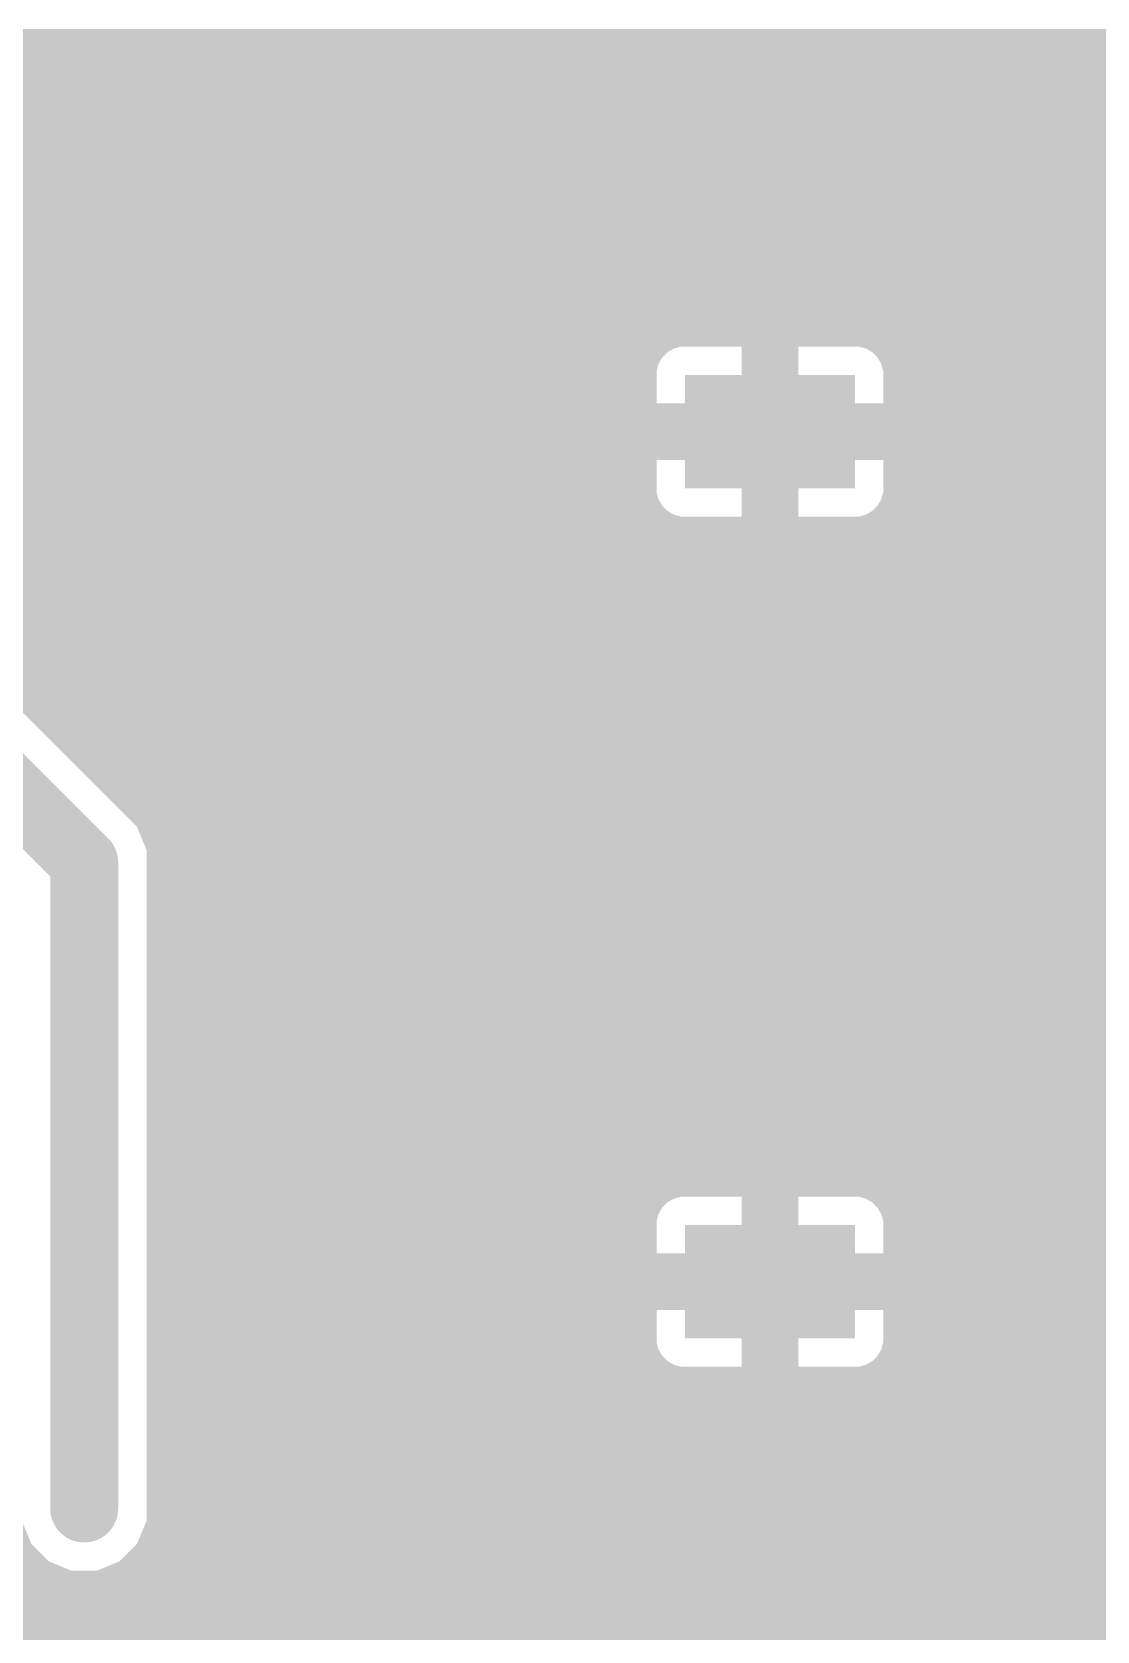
# Model space of a CAD drawing. Extents: x 0 to 81, y 1 to 51.1.
# Drawn here: x 13.71 to 23.25, y 15.36 to 29.69 of the extents above; entities that cross this region are included whole.
import ezdxf

# ---------------------------------------------------------------- set-up
doc = ezdxf.new("R2010")
doc.units = 0
doc.layers.add('16', color=175, linetype='CONTINUOUS')
doc.layers.add('18', color=82, linetype='CONTINUOUS')

# ---------------------------------------------------------------- blocks, each defined once
blk = doc.blocks.new('RECT')
blk.add_solid([(-0.5, -0.5), (0.5, -0.5), (-0.5, 0.5), (0.5, 0.5)])
blk = doc.blocks.new('ROUNDV')
at = {"const_width": 0.5}
blk.add_lwpolyline([(0, -0.25, 1), (0, 0.25, 1), (0, -0.25)], format="xyb", dxfattribs=at)

msp = doc.modelspace()

# ---------------------------------------------------------------- linework, layer by layer
at = {"layer": '16'}
for points, const_width in [([(1.3208, 29.5656), (30.7835, 29.5656)], 0.3048), ([(7.559, 29.2608), (30.4787, 29.2608)], 0.3048), ([(7.7171, 28.956), (30.1739, 28.956)], 0.3048), ([(8.3115, 28.6512), (27.6454, 28.6512)], 0.3048), ([(8.5683, 28.3464), (27.4873, 28.3464)], 0.3048), ([(8.636, 28.0416), (27.4873, 28.0416)], 0.3048), ([(8.5683, 27.7368), (27.6454, 27.7368)], 0.3048), ([(8.3116, 27.432), (42.2148, 27.432)], 0.3048), ([(14.1732, 27.432), (14.1732, 27.2796)], 0.3048), ([(14.1732, 27.2796), (13.8684, 26.9748)], 0.3048), ([(6.2407, 27.1272), (42.2559, 27.1272)], 0.3048), ([(19.3085, 26.9444), (19.2328, 26.8687)], 0.3048), ([(19.4011, 26.9979), (19.3085, 26.9444)], 0.3048), ([(19.5045, 27.0256), (19.4011, 26.9979)], 0.3048), ([(20.2184, 27.0256), (19.5045, 27.0256)], 0.3048), ([(20.2184, 26.2128), (20.2184, 27.0256)], 0.3048), ([(21.1355, 27.0256), (20.4216, 27.0256)], 0.3048), ([(20.4216, 27.0256), (20.4216, 26.2128)], 0.3048), ([(21.2389, 26.9979), (21.1355, 27.0256)], 0.3048), ([(21.3315, 26.9444), (21.2389, 26.9979)], 0.3048), ([(21.4072, 26.8687), (21.3315, 26.9444)], 0.3048), ([(5.9359, 26.8224), (19.2061, 26.8224)], 0.3048), ([(19.2328, 26.8687), (19.1793, 26.7761)], 0.3048), ([(20.2184, 26.8224), (20.4216, 26.8224)], 0.3048), ([(21.4607, 26.7761), (21.4072, 26.8687)], 0.3048), ([(21.4339, 26.8224), (29.843, 26.8224)], 0.3048), ([(19.1793, 26.7761), (19.1516, 26.6727)], 0.3048), ([(19.1516, 26.6727), (19.1516, 26.2128)], 0.3048), ([(21.4884, 26.6727), (21.4607, 26.7761)], 0.3048), ([(21.4884, 26.2128), (21.4884, 26.6727)], 0.3048), ([(5.6311, 26.5176), (19.1516, 26.5176)], 0.3048), ([(20.2184, 26.5176), (20.4216, 26.5176)], 0.3048), ([(21.4884, 26.5176), (29.6177, 26.5176)], 0.3048), ([(5.3263, 26.2128), (19.1516, 26.2128)], 0.3048), ([(19.1516, 26.2128), (20.2184, 26.2128)], 0.3048), ([(20.4216, 26.2128), (20.2184, 26.2128)], 0.3048), ([(20.2184, 26.2128), (20.2184, 26.0096)], 0.3048), ([(20.4216, 26.0096), (20.4216, 26.2128)], 0.3048), ([(20.4216, 26.2128), (21.4884, 26.2128)], 0.3048), ([(21.4884, 26.2128), (29.5656, 26.2128)], 0.3048), ([(20.2184, 26.0096), (19.1516, 26.0096)], 0.3048), ([(19.1516, 26.0096), (19.1516, 25.5497)], 0.3048), ([(20.2184, 25.1968), (20.2184, 26.0096)], 0.3048), ([(20.2184, 26.0096), (20.4216, 26.0096)], 0.3048), ([(21.4884, 26.0096), (20.4216, 26.0096)], 0.3048), ([(20.4216, 26.0096), (20.4216, 25.1968)], 0.3048), ([(21.4884, 25.5497), (21.4884, 26.0096)], 0.3048), ([(7.9146, 25.908), (19.1516, 25.908)], 0.3048), ([(20.2184, 25.908), (20.4216, 25.908)], 0.3048), ([(21.4884, 25.908), (29.6488, 25.908)], 0.3048), ([(8.0264, 25.6032), (19.1516, 25.6032)], 0.3048), ([(19.1516, 25.5497), (19.1793, 25.4463)], 0.3048), ([(20.2184, 25.6032), (20.4216, 25.6032)], 0.3048), ([(21.4607, 25.4463), (21.4884, 25.5497)], 0.3048), ([(21.4884, 25.6032), (29.9808, 25.6032)], 0.3048), ([(19.1793, 25.4463), (19.2328, 25.3537)], 0.3048), ([(21.4072, 25.3537), (21.4607, 25.4463)], 0.3048), ([(8.0008, 25.2984), (19.2881, 25.2984)], 0.3048), ([(19.2328, 25.3537), (19.3085, 25.278)], 0.3048), ([(19.3085, 25.278), (19.4011, 25.2245)], 0.3048), ([(19.4011, 25.2245), (19.5045, 25.1968)], 0.3048), ([(20.2184, 25.2984), (20.4216, 25.2984)], 0.3048), ([(21.1355, 25.1968), (21.2389, 25.2245)], 0.3048), ([(21.2389, 25.2245), (21.3315, 25.278)], 0.3048), ([(21.3315, 25.278), (21.4072, 25.3537)], 0.3048), ([(21.3519, 25.2984), (30.1752, 25.2984)], 0.3048), ([(19.5045, 25.1968), (20.2184, 25.1968)], 0.3048), ([(20.4216, 25.1968), (21.1355, 25.1968)], 0.3048), ([(7.813, 24.9936), (30.3246, 24.9936)], 0.3048), ([(3.8023, 24.6888), (30.988, 24.6888)], 0.3048), ([(3.7084, 24.384), (31.0291, 24.384)], 0.3048), ([(3.6227, 24.0792), (30.5865, 24.0792)], 0.3048), ([(14.7761, 22.6533), (13.5093, 23.9201)], 0.3048), ([(13.655, 23.7744), (30.0912, 23.7744)], 0.3048), ([(14.1732, 22.2504), (13.1064, 23.3172)], 0.6096), ([(13.9598, 23.4696), (29.5959, 23.4696)], 0.3048), ([(14.2646, 23.1648), (29.0087, 23.1648)], 0.3048), ([(14.5694, 22.86), (28.673, 22.86)], 0.3048), ([(14.8844, 22.3919), (14.7761, 22.6533)], 0.3048), ([(14.8167, 22.5552), (28.5544, 22.5552)], 0.3048), ([(14.1732, 20.4216), (14.1732, 22.2504)], 0.6096), ([(14.8844, 16.3177), (14.8844, 22.3919)], 0.3048), ([(14.8844, 22.2504), (28.5544, 22.2504)], 0.3048), ([(14.8844, 21.9456), (28.673, 21.9456)], 0.3048), ([(14.1732, 21.4884), (14.1732, 20.4216)], 0.6096), ([(14.8844, 21.6408), (29.0087, 21.6408)], 0.3048), ([(14.8844, 21.336), (30.5816, 21.336)], 0.3048), ([(14.8844, 21.0312), (30.6493, 21.0312)], 0.3048), ([(14.8844, 20.7264), (30.906, 20.7264)], 0.3048), ([(14.1732, 20.4216), (14.1732, 16.4592)], 0.6096), ([(14.8844, 20.4216), (31.2928, 20.4216)], 0.3048), ([(14.8844, 20.1168), (30.9954, 20.1168)], 0.3048), ([(14.8844, 19.812), (30.8249, 19.812)], 0.3048), ([(14.8844, 19.5072), (30.8116, 19.5072)], 0.3048), ([(19.4011, 19.3779), (19.3085, 19.3244)], 0.3048), ([(19.5045, 19.4056), (19.4011, 19.3779)], 0.3048), ([(20.2184, 19.4056), (19.5045, 19.4056)], 0.3048), ([(20.2184, 18.5928), (20.2184, 19.4056)], 0.3048), ([(21.1355, 19.4056), (20.4216, 19.4056)], 0.3048), ([(20.4216, 19.4056), (20.4216, 18.5928)], 0.3048), ([(21.2389, 19.3779), (21.1355, 19.4056)], 0.3048), ([(21.3315, 19.3244), (21.2389, 19.3779)], 0.3048), ([(14.8844, 19.2024), (19.2061, 19.2024)], 0.3048), ([(19.2328, 19.2487), (19.1793, 19.1561)], 0.3048), ([(19.3085, 19.3244), (19.2328, 19.2487)], 0.3048), ([(20.2184, 19.2024), (20.4216, 19.2024)], 0.3048), ([(21.4072, 19.2487), (21.3315, 19.3244)], 0.3048), ([(21.4607, 19.1561), (21.4072, 19.2487)], 0.3048), ([(21.4339, 19.2024), (30.0838, 19.2024)], 0.3048), ([(19.1793, 19.1561), (19.1516, 19.0527)], 0.3048), ([(19.1516, 19.0527), (19.1516, 18.5928)], 0.3048), ([(21.4884, 19.0527), (21.4607, 19.1561)], 0.3048), ([(21.4884, 18.5928), (21.4884, 19.0527)], 0.3048), ([(14.8844, 18.8976), (19.1516, 18.8976)], 0.3048), ([(20.2184, 18.8976), (20.4216, 18.8976)], 0.3048), ([(21.4884, 18.8976), (29.972, 18.8976)], 0.3048), ([(14.8844, 18.5928), (19.1516, 18.5928)], 0.3048), ([(19.1516, 18.5928), (20.2184, 18.5928)], 0.3048), ([(20.4216, 18.5928), (20.2184, 18.5928)], 0.3048), ([(20.2184, 18.5928), (20.2184, 18.3896)], 0.3048), ([(20.4216, 18.3896), (20.4216, 18.5928)], 0.3048), ([(20.4216, 18.5928), (21.4884, 18.5928)], 0.3048), ([(21.4884, 18.5928), (29.9976, 18.5928)], 0.3048), ([(20.2184, 18.3896), (19.1516, 18.3896)], 0.3048), ([(19.1516, 18.3896), (19.1516, 17.9297)], 0.3048), ([(20.2184, 17.5768), (20.2184, 18.3896)], 0.3048), ([(20.2184, 18.3896), (20.4216, 18.3896)], 0.3048), ([(21.4884, 18.3896), (20.4216, 18.3896)], 0.3048), ([(20.4216, 18.3896), (20.4216, 17.5768)], 0.3048), ([(21.4884, 17.9297), (21.4884, 18.3896)], 0.3048), ([(14.8844, 18.288), (19.1516, 18.288)], 0.3048), ([(20.2184, 18.288), (20.4216, 18.288)], 0.3048), ([(21.4884, 18.288), (30.1854, 18.288)], 0.3048), ([(14.8844, 17.9832), (19.1516, 17.9832)], 0.3048), ([(19.1516, 17.9297), (19.1793, 17.8263)], 0.3048), ([(20.2184, 17.9832), (20.4216, 17.9832)], 0.3048), ([(21.4607, 17.8263), (21.4884, 17.9297)], 0.3048), ([(21.4884, 17.9832), (45.8318, 17.9832)], 0.3048), ([(19.1793, 17.8263), (19.2328, 17.7337)], 0.3048), ([(21.4072, 17.7337), (21.4607, 17.8263)], 0.3048), ([(14.8844, 17.6784), (19.2881, 17.6784)], 0.3048), ([(19.2328, 17.7337), (19.3085, 17.658)], 0.3048), ([(19.3085, 17.658), (19.4011, 17.6045)], 0.3048), ([(20.2184, 17.6784), (20.4216, 17.6784)], 0.3048), ([(21.2389, 17.6045), (21.3315, 17.658)], 0.3048), ([(21.3315, 17.658), (21.4072, 17.7337)], 0.3048), ([(21.3519, 17.6784), (45.72, 17.6784)], 0.3048), ([(19.4011, 17.6045), (19.5045, 17.5768)], 0.3048), ([(19.5045, 17.5768), (20.2184, 17.5768)], 0.3048), ([(20.4216, 17.5768), (21.1355, 17.5768)], 0.3048), ([(21.1355, 17.5768), (21.2389, 17.6045)], 0.3048), ([(14.8844, 17.3736), (45.7456, 17.3736)], 0.3048), ([(14.8844, 17.0688), (45.9334, 17.0688)], 0.3048), ([(14.8844, 16.764), (46.101, 16.764)], 0.3048), ([(14.8844, 16.4592), (46.101, 16.4592)], 0.3048), ([(13.462, 16.3177), (13.5703, 16.0563)], 0.3048), ([(14.7761, 16.0563), (14.8844, 16.3177)], 0.3048), ([(13.5703, 16.0563), (13.7703, 15.8563)], 0.3048), ([(14.5761, 15.8563), (14.7761, 16.0563)], 0.3048), ([(14.8167, 16.1544), (36.7989, 16.1544)], 0.3048), ([(0.4064, 15.8496), (13.7864, 15.8496)], 0.3048), ([(13.7703, 15.8563), (14.0317, 15.748)], 0.3048), ([(14.3147, 15.748), (14.5761, 15.8563)], 0.3048), ([(14.56, 15.8496), (36.5421, 15.8496)], 0.3048), ([(14.0317, 15.748), (14.3147, 15.748)], 0.3048), ([(0.4064, 15.5448), (36.4744, 15.5448)], 0.3048), ([(0.4064, 15.24), (36.5421, 15.24)], 0.3048)]:
    msp.add_lwpolyline(points, dxfattribs=dict(at, const_width=const_width))
for points, const_width in [([(14.2494, 27.432, 1), (14.097, 27.432)], 0.1524), ([(14.2271, 27.2257, 1), (14.1193, 27.3335)], 0.1524), ([(14.097, 27.2796, 1), (14.2494, 27.2796)], 0.1524), ([(13.8145, 27.0287, 1), (13.9223, 26.9209)], 0.1524), ([(19.3623, 26.8905, 1), (19.2546, 26.9983)], 0.1524), ([(19.3814, 27.0715, 1), (19.4209, 26.9243)], 0.1524), ([(19.4392, 26.9319, 1), (19.363, 27.0639)], 0.1524), ([(19.5045, 27.1018, 1), (19.5045, 26.9494)], 0.1524), ([(19.5242, 26.952, 1), (19.4848, 27.0992)], 0.1524), ([(20.2946, 27.0256, 1), (20.1422, 27.0256)], 0.1524), ([(20.2184, 26.9494, 1), (20.2184, 27.1018)], 0.1524), ([(20.4216, 27.1018, 1), (20.4216, 26.9494)], 0.1524), ([(20.4978, 27.0256, 1), (20.3454, 27.0256)], 0.1524), ([(21.1552, 27.0992, 1), (21.1158, 26.952)], 0.1524), ([(21.1355, 26.9494, 1), (21.1355, 27.1018)], 0.1524), ([(21.277, 27.0639, 1), (21.2008, 26.9319)], 0.1524), ([(21.2191, 26.9243, 1), (21.2586, 27.0715)], 0.1524), ([(21.3854, 26.9983, 1), (21.2777, 26.8905)], 0.1524), ([(19.1789, 26.9226, 1), (19.2867, 26.8149)], 0.1524), ([(19.2988, 26.8306, 1), (19.1668, 26.9068)], 0.1524), ([(19.2061, 26.7462, 1), (19.2061, 26.8986)], 0.1524), ([(19.2704, 27.0104, 1), (19.3466, 26.8784)], 0.1524), ([(20.2184, 26.8986, 1), (20.2184, 26.7462)], 0.1524), ([(20.4216, 26.7462, 1), (20.4216, 26.8986)], 0.1524), ([(21.2934, 26.8784, 1), (21.3696, 27.0104)], 0.1524), ([(21.4732, 26.9068, 1), (21.3412, 26.8306)], 0.1524), ([(21.3533, 26.8149, 1), (21.4611, 26.9226)], 0.1524), ([(21.4339, 26.8986, 1), (21.4339, 26.7462)], 0.1524), ([(19.2278, 26.6727, 1), (19.0754, 26.6727)], 0.1524), ([(19.1133, 26.8142, 1), (19.2453, 26.738)], 0.1524), ([(19.2529, 26.7563, 1), (19.1057, 26.7958)], 0.1524), ([(21.5343, 26.7958, 1), (21.3871, 26.7563)], 0.1524), ([(21.3947, 26.738, 1), (21.5267, 26.8142)], 0.1524), ([(21.5646, 26.6727, 1), (21.4122, 26.6727)], 0.1524), ([(19.078, 26.6924, 1), (19.2252, 26.653)], 0.1524), ([(19.1516, 26.4414, 1), (19.1516, 26.5938)], 0.1524), ([(20.2184, 26.5938, 1), (20.2184, 26.4414)], 0.1524), ([(20.4216, 26.4414, 1), (20.4216, 26.5938)], 0.1524), ([(21.4884, 26.5938, 1), (21.4884, 26.4414)], 0.1524), ([(21.4148, 26.653, 1), (21.562, 26.6924)], 0.1524), ([(19.1516, 26.289, 1), (19.1516, 26.1366)], 0.1524), ([(19.0754, 26.2128, 1), (19.2278, 26.2128)], 0.1524), ([(19.1516, 26.1366, 1), (19.1516, 26.289)], 0.1524), ([(20.2184, 26.289, 1), (20.2184, 26.1366)], 0.1524), ([(20.2946, 26.2128, 1), (20.1422, 26.2128)], 0.1524), ([(20.1422, 26.2128, 1), (20.2946, 26.2128)], 0.1524), ([(20.2184, 26.1366, 1), (20.2184, 26.289)], 0.1524), ([(20.4978, 26.2128, 1), (20.3454, 26.2128)], 0.1524), ([(20.4216, 26.289, 1), (20.4216, 26.1366)], 0.1524), ([(20.3454, 26.2128, 1), (20.4978, 26.2128)], 0.1524), ([(20.4216, 26.1366, 1), (20.4216, 26.289)], 0.1524), ([(21.4884, 26.289, 1), (21.4884, 26.1366)], 0.1524), ([(21.4122, 26.2128, 1), (21.5646, 26.2128)], 0.1524), ([(21.4884, 26.1366, 1), (21.4884, 26.289)], 0.1524), ([(19.1516, 26.0858, 1), (19.1516, 25.9334)], 0.1524), ([(19.2278, 26.0096, 1), (19.0754, 26.0096)], 0.1524), ([(20.2946, 26.0096, 1), (20.1422, 26.0096)], 0.1524), ([(20.2184, 26.0858, 1), (20.2184, 25.9334)], 0.1524), ([(20.1422, 26.0096, 1), (20.2946, 26.0096)], 0.1524), ([(20.2184, 25.9334, 1), (20.2184, 26.0858)], 0.1524), ([(20.4216, 26.0858, 1), (20.4216, 25.9334)], 0.1524), ([(20.4978, 26.0096, 1), (20.3454, 26.0096)], 0.1524), ([(20.3454, 26.0096, 1), (20.4978, 26.0096)], 0.1524), ([(20.4216, 25.9334, 1), (20.4216, 26.0858)], 0.1524), ([(21.5646, 26.0096, 1), (21.4122, 26.0096)], 0.1524), ([(21.4884, 25.9334, 1), (21.4884, 26.0858)], 0.1524), ([(19.1516, 25.8318, 1), (19.1516, 25.9842)], 0.1524), ([(20.2184, 25.9842, 1), (20.2184, 25.8318)], 0.1524), ([(20.4216, 25.8318, 1), (20.4216, 25.9842)], 0.1524), ([(21.4884, 25.9842, 1), (21.4884, 25.8318)], 0.1524), ([(19.2252, 25.5694, 1), (19.078, 25.53)], 0.1524), ([(19.1516, 25.527, 1), (19.1516, 25.6794)], 0.1524), ([(20.2184, 25.6794, 1), (20.2184, 25.527)], 0.1524), ([(20.4216, 25.527, 1), (20.4216, 25.6794)], 0.1524), ([(21.4884, 25.6794, 1), (21.4884, 25.527)], 0.1524), ([(21.562, 25.53, 1), (21.4148, 25.5694)], 0.1524), ([(19.0754, 25.5497, 1), (19.2278, 25.5497)], 0.1524), ([(19.2453, 25.4844, 1), (19.1133, 25.4082)], 0.1524), ([(19.1057, 25.4266, 1), (19.2529, 25.4661)], 0.1524), ([(21.3871, 25.4661, 1), (21.5343, 25.4266)], 0.1524), ([(21.5267, 25.4082, 1), (21.3947, 25.4844)], 0.1524), ([(21.4122, 25.5497, 1), (21.5646, 25.5497)], 0.1524), ([(19.2867, 25.4075, 1), (19.1789, 25.2998)], 0.1524), ([(19.1668, 25.3156, 1), (19.2988, 25.3918)], 0.1524), ([(19.3466, 25.344, 1), (19.2704, 25.212)], 0.1524), ([(19.2546, 25.2241, 1), (19.3623, 25.3319)], 0.1524), ([(19.2881, 25.2222, 1), (19.2881, 25.3746)], 0.1524), ([(19.4209, 25.2981, 1), (19.3814, 25.1509)], 0.1524), ([(20.2184, 25.3746, 1), (20.2184, 25.2222)], 0.1524), ([(20.4216, 25.2222, 1), (20.4216, 25.3746)], 0.1524), ([(21.2586, 25.1509, 1), (21.2191, 25.2981)], 0.1524), ([(21.2777, 25.3319, 1), (21.3854, 25.2241)], 0.1524), ([(21.3519, 25.3746, 1), (21.3519, 25.2222)], 0.1524), ([(21.3696, 25.212, 1), (21.2934, 25.344)], 0.1524), ([(21.3412, 25.3918, 1), (21.4732, 25.3156)], 0.1524), ([(21.4611, 25.2998, 1), (21.3533, 25.4075)], 0.1524), ([(19.363, 25.1585, 1), (19.4392, 25.2905)], 0.1524), ([(19.5045, 25.273, 1), (19.5045, 25.1206)], 0.1524), ([(19.4848, 25.1232, 1), (19.5242, 25.2704)], 0.1524), ([(20.1422, 25.1968, 1), (20.2946, 25.1968)], 0.1524), ([(20.2184, 25.1206, 1), (20.2184, 25.273)], 0.1524), ([(20.4216, 25.273, 1), (20.4216, 25.1206)], 0.1524), ([(20.3454, 25.1968, 1), (20.4978, 25.1968)], 0.1524), ([(21.1158, 25.2704, 1), (21.1552, 25.1232)], 0.1524), ([(21.1355, 25.1206, 1), (21.1355, 25.273)], 0.1524), ([(21.2008, 25.2905, 1), (21.277, 25.1585)], 0.1524), ([(13.655, 23.8506, 1), (13.655, 23.6982)], 0.1524), ([(13.9598, 23.5458, 1), (13.9598, 23.3934)], 0.1524), ([(14.2646, 23.241, 1), (14.2646, 23.0886)], 0.1524), ([(14.5694, 22.9362, 1), (14.5694, 22.7838)], 0.1524), ([(14.8465, 22.6824, 1), (14.7057, 22.6241)], 0.1524), ([(14.7222, 22.5994, 1), (14.83, 22.7071)], 0.1524), ([(14.8167, 22.6314, 1), (14.8167, 22.479)], 0.1524), ([(14.3256, 22.2504, 1), (14.0208, 22.2504)], 0.3048), ([(14.0654, 22.1426, 1), (14.281, 22.3582)], 0.3048), ([(14.9606, 22.3919, 1), (14.8082, 22.3919)], 0.1524), ([(14.8844, 22.3266, 1), (14.8844, 22.1742)], 0.1524), ([(14.814, 22.3627, 1), (14.9548, 22.421)], 0.1524), ([(14.8844, 22.0218, 1), (14.8844, 21.8694)], 0.1524), ([(14.3256, 21.4884, 1), (14.0208, 21.4884)], 0.3048), ([(14.8844, 21.717, 1), (14.8844, 21.5646)], 0.1524), ([(14.8844, 21.4122, 1), (14.8844, 21.2598)], 0.1524), ([(14.8844, 21.1074, 1), (14.8844, 20.955)], 0.1524), ([(14.8844, 20.8026, 1), (14.8844, 20.6502)], 0.1524), ([(14.3256, 20.4216, 1), (14.0208, 20.4216)], 0.3048), ([(14.0208, 20.4216, 1), (14.3256, 20.4216)], 0.3048), ([(14.0208, 20.4216, 1), (14.3256, 20.4216)], 0.3048), ([(14.8844, 20.4978, 1), (14.8844, 20.3454)], 0.1524), ([(14.8844, 20.193, 1), (14.8844, 20.0406)], 0.1524), ([(14.8844, 19.8882, 1), (14.8844, 19.7358)], 0.1524), ([(14.8844, 19.5834, 1), (14.8844, 19.431)], 0.1524), ([(19.3814, 19.4515, 1), (19.4209, 19.3043)], 0.1524), ([(19.4392, 19.3119, 1), (19.363, 19.4439)], 0.1524), ([(19.5045, 19.4818, 1), (19.5045, 19.3294)], 0.1524), ([(19.5242, 19.332, 1), (19.4848, 19.4792)], 0.1524), ([(20.2946, 19.4056, 1), (20.1422, 19.4056)], 0.1524), ([(20.2184, 19.3294, 1), (20.2184, 19.4818)], 0.1524), ([(20.4216, 19.4818, 1), (20.4216, 19.3294)], 0.1524), ([(20.4978, 19.4056, 1), (20.3454, 19.4056)], 0.1524), ([(21.1552, 19.4792, 1), (21.1158, 19.332)], 0.1524), ([(21.1355, 19.3294, 1), (21.1355, 19.4818)], 0.1524), ([(21.277, 19.4439, 1), (21.2008, 19.3119)], 0.1524), ([(21.2191, 19.3043, 1), (21.2586, 19.4515)], 0.1524), ([(14.8844, 19.2786, 1), (14.8844, 19.1262)], 0.1524), ([(19.1789, 19.3026, 1), (19.2867, 19.1949)], 0.1524), ([(19.2988, 19.2106, 1), (19.1668, 19.2868)], 0.1524), ([(19.2061, 19.1262, 1), (19.2061, 19.2786)], 0.1524), ([(19.2704, 19.3904, 1), (19.3466, 19.2584)], 0.1524), ([(19.3623, 19.2705, 1), (19.2546, 19.3783)], 0.1524), ([(20.2184, 19.2786, 1), (20.2184, 19.1262)], 0.1524), ([(20.4216, 19.1262, 1), (20.4216, 19.2786)], 0.1524), ([(21.3854, 19.3783, 1), (21.2777, 19.2705)], 0.1524), ([(21.2934, 19.2584, 1), (21.3696, 19.3904)], 0.1524), ([(21.4732, 19.2868, 1), (21.3412, 19.2106)], 0.1524), ([(21.3533, 19.1949, 1), (21.4611, 19.3026)], 0.1524), ([(21.4339, 19.2786, 1), (21.4339, 19.1262)], 0.1524), ([(19.2278, 19.0527, 1), (19.0754, 19.0527)], 0.1524), ([(19.1133, 19.1942, 1), (19.2453, 19.118)], 0.1524), ([(19.2529, 19.1363, 1), (19.1057, 19.1758)], 0.1524), ([(21.5343, 19.1758, 1), (21.3871, 19.1363)], 0.1524), ([(21.3947, 19.118, 1), (21.5267, 19.1942)], 0.1524), ([(21.5646, 19.0527, 1), (21.4122, 19.0527)], 0.1524), ([(19.078, 19.0724, 1), (19.2252, 19.033)], 0.1524), ([(21.4148, 19.033, 1), (21.562, 19.0724)], 0.1524), ([(14.8844, 18.9738, 1), (14.8844, 18.8214)], 0.1524), ([(19.1516, 18.8214, 1), (19.1516, 18.9738)], 0.1524), ([(20.2184, 18.9738, 1), (20.2184, 18.8214)], 0.1524), ([(20.4216, 18.8214, 1), (20.4216, 18.9738)], 0.1524), ([(21.4884, 18.9738, 1), (21.4884, 18.8214)], 0.1524), ([(14.8844, 18.669, 1), (14.8844, 18.5166)], 0.1524), ([(19.1516, 18.669, 1), (19.1516, 18.5166)], 0.1524), ([(19.0754, 18.5928, 1), (19.2278, 18.5928)], 0.1524), ([(19.1516, 18.5166, 1), (19.1516, 18.669)], 0.1524), ([(20.2184, 18.669, 1), (20.2184, 18.5166)], 0.1524), ([(20.2946, 18.5928, 1), (20.1422, 18.5928)], 0.1524), ([(20.1422, 18.5928, 1), (20.2946, 18.5928)], 0.1524), ([(20.2184, 18.5166, 1), (20.2184, 18.669)], 0.1524), ([(20.4978, 18.5928, 1), (20.3454, 18.5928)], 0.1524), ([(20.4216, 18.669, 1), (20.4216, 18.5166)], 0.1524), ([(20.3454, 18.5928, 1), (20.4978, 18.5928)], 0.1524), ([(20.4216, 18.5166, 1), (20.4216, 18.669)], 0.1524), ([(21.4884, 18.669, 1), (21.4884, 18.5166)], 0.1524), ([(21.4122, 18.5928, 1), (21.5646, 18.5928)], 0.1524), ([(21.4884, 18.5166, 1), (21.4884, 18.669)], 0.1524), ([(19.1516, 18.4658, 1), (19.1516, 18.3134)], 0.1524), ([(19.2278, 18.3896, 1), (19.0754, 18.3896)], 0.1524), ([(20.2946, 18.3896, 1), (20.1422, 18.3896)], 0.1524), ([(20.2184, 18.4658, 1), (20.2184, 18.3134)], 0.1524), ([(20.2184, 18.3134, 1), (20.2184, 18.4658)], 0.1524), ([(20.4216, 18.4658, 1), (20.4216, 18.3134)], 0.1524), ([(20.4978, 18.3896, 1), (20.3454, 18.3896)], 0.1524), ([(20.4216, 18.3134, 1), (20.4216, 18.4658)], 0.1524), ([(21.5646, 18.3896, 1), (21.4122, 18.3896)], 0.1524), ([(21.4884, 18.3134, 1), (21.4884, 18.4658)], 0.1524), ([(14.8844, 18.3642, 1), (14.8844, 18.2118)], 0.1524), ([(19.1516, 18.2118, 1), (19.1516, 18.3642)], 0.1524), ([(20.1422, 18.3896, 1), (20.2946, 18.3896)], 0.1524), ([(20.2184, 18.3642, 1), (20.2184, 18.2118)], 0.1524), ([(20.3454, 18.3896, 1), (20.4978, 18.3896)], 0.1524), ([(20.4216, 18.2118, 1), (20.4216, 18.3642)], 0.1524), ([(21.4884, 18.3642, 1), (21.4884, 18.2118)], 0.1524), ([(14.8844, 18.0594, 1), (14.8844, 17.907)], 0.1524), ([(19.2252, 17.9494, 1), (19.078, 17.91)], 0.1524), ([(19.1516, 17.907, 1), (19.1516, 18.0594)], 0.1524), ([(20.2184, 18.0594, 1), (20.2184, 17.907)], 0.1524), ([(20.4216, 17.907, 1), (20.4216, 18.0594)], 0.1524), ([(21.4884, 18.0594, 1), (21.4884, 17.907)], 0.1524), ([(21.562, 17.91, 1), (21.4148, 17.9494)], 0.1524), ([(19.0754, 17.9297, 1), (19.2278, 17.9297)], 0.1524), ([(19.2453, 17.8644, 1), (19.1133, 17.7882)], 0.1524), ([(19.1057, 17.8066, 1), (19.2529, 17.8461)], 0.1524), ([(21.3871, 17.8461, 1), (21.5343, 17.8066)], 0.1524), ([(21.5267, 17.7882, 1), (21.3947, 17.8644)], 0.1524), ([(21.4122, 17.9297, 1), (21.5646, 17.9297)], 0.1524), ([(14.8844, 17.7546, 1), (14.8844, 17.6022)], 0.1524), ([(19.2867, 17.7875, 1), (19.1789, 17.6798)], 0.1524), ([(19.1668, 17.6956, 1), (19.2988, 17.7718)], 0.1524), ([(19.3466, 17.724, 1), (19.2704, 17.592)], 0.1524), ([(19.2546, 17.6041, 1), (19.3623, 17.7119)], 0.1524), ([(19.2881, 17.6022, 1), (19.2881, 17.7546)], 0.1524), ([(20.2184, 17.7546, 1), (20.2184, 17.6022)], 0.1524), ([(20.4216, 17.6022, 1), (20.4216, 17.7546)], 0.1524), ([(21.2777, 17.7119, 1), (21.3854, 17.6041)], 0.1524), ([(21.3519, 17.7546, 1), (21.3519, 17.6022)], 0.1524), ([(21.3696, 17.592, 1), (21.2934, 17.724)], 0.1524), ([(21.3412, 17.7718, 1), (21.4732, 17.6956)], 0.1524), ([(21.4611, 17.6798, 1), (21.3533, 17.7875)], 0.1524), ([(19.4209, 17.6781, 1), (19.3814, 17.5309)], 0.1524), ([(19.363, 17.5385, 1), (19.4392, 17.6705)], 0.1524), ([(19.5045, 17.653, 1), (19.5045, 17.5006)], 0.1524), ([(19.4848, 17.5032, 1), (19.5242, 17.6504)], 0.1524), ([(20.1422, 17.5768, 1), (20.2946, 17.5768)], 0.1524), ([(20.2184, 17.5006, 1), (20.2184, 17.653)], 0.1524), ([(20.4216, 17.653, 1), (20.4216, 17.5006)], 0.1524), ([(20.3454, 17.5768, 1), (20.4978, 17.5768)], 0.1524), ([(21.1158, 17.6504, 1), (21.1552, 17.5032)], 0.1524), ([(21.1355, 17.5006, 1), (21.1355, 17.653)], 0.1524), ([(21.2008, 17.6705, 1), (21.277, 17.5385)], 0.1524), ([(21.2586, 17.5309, 1), (21.2191, 17.6781)], 0.1524), ([(14.8844, 17.4498, 1), (14.8844, 17.2974)], 0.1524), ([(14.8844, 17.145, 1), (14.8844, 16.9926)], 0.1524), ([(14.8844, 16.8402, 1), (14.8844, 16.6878)], 0.1524), ([(14.0208, 16.4592, 1), (14.3256, 16.4592)], 0.3048), ([(14.8844, 16.5354, 1), (14.8844, 16.383)], 0.1524), ([(14.8082, 16.3177, 1), (14.9606, 16.3177)], 0.1524), ([(14.9548, 16.2886, 1), (14.814, 16.3469)], 0.1524), ([(14.83, 16.0025, 1), (14.7222, 16.1102)], 0.1524), ([(14.8167, 16.2306, 1), (14.8167, 16.0782)], 0.1524), ([(13.4999, 16.0272, 1), (13.6407, 16.0855)], 0.1524), ([(14.7057, 16.0855, 1), (14.8465, 16.0272)], 0.1524), ([(13.7995, 15.9267, 1), (13.7412, 15.7859)], 0.1524), ([(13.7165, 15.8024, 1), (13.8242, 15.9102)], 0.1524), ([(13.7864, 15.7734, 1), (13.7864, 15.9258)], 0.1524), ([(14.56, 15.9258, 1), (14.56, 15.7734)], 0.1524), ([(14.5222, 15.9102, 1), (14.6299, 15.8024)], 0.1524), ([(14.6052, 15.7859, 1), (14.5469, 15.9267)], 0.1524), ([(14.0317, 15.8242, 1), (14.0317, 15.6718)], 0.1524), ([(14.0026, 15.6776, 1), (14.0609, 15.8184)], 0.1524), ([(14.2855, 15.8184, 1), (14.3438, 15.6776)], 0.1524), ([(14.3147, 15.6718, 1), (14.3147, 15.8242)], 0.1524)]:
    msp.add_lwpolyline(points, format="xyb", dxfattribs=dict(at, const_width=const_width))

# ---------------------------------------------------------------- block references
at = {"layer": '16', "xscale": 1.016, "yscale": 1.524, "rotation": 270}
for p in [(20.32, 26.1112), (20.32, 18.4912)]:
    msp.add_blockref('RECT', p, dxfattribs=at)
at = {"layer": '18', "xscale": 0.6096, "yscale": 0.6096}
for p in [(14.1732, 27.432), (14.1732, 16.4592)]:
    msp.add_blockref('ROUNDV', p, dxfattribs=at)

doc.saveas('drawing.dxf')
